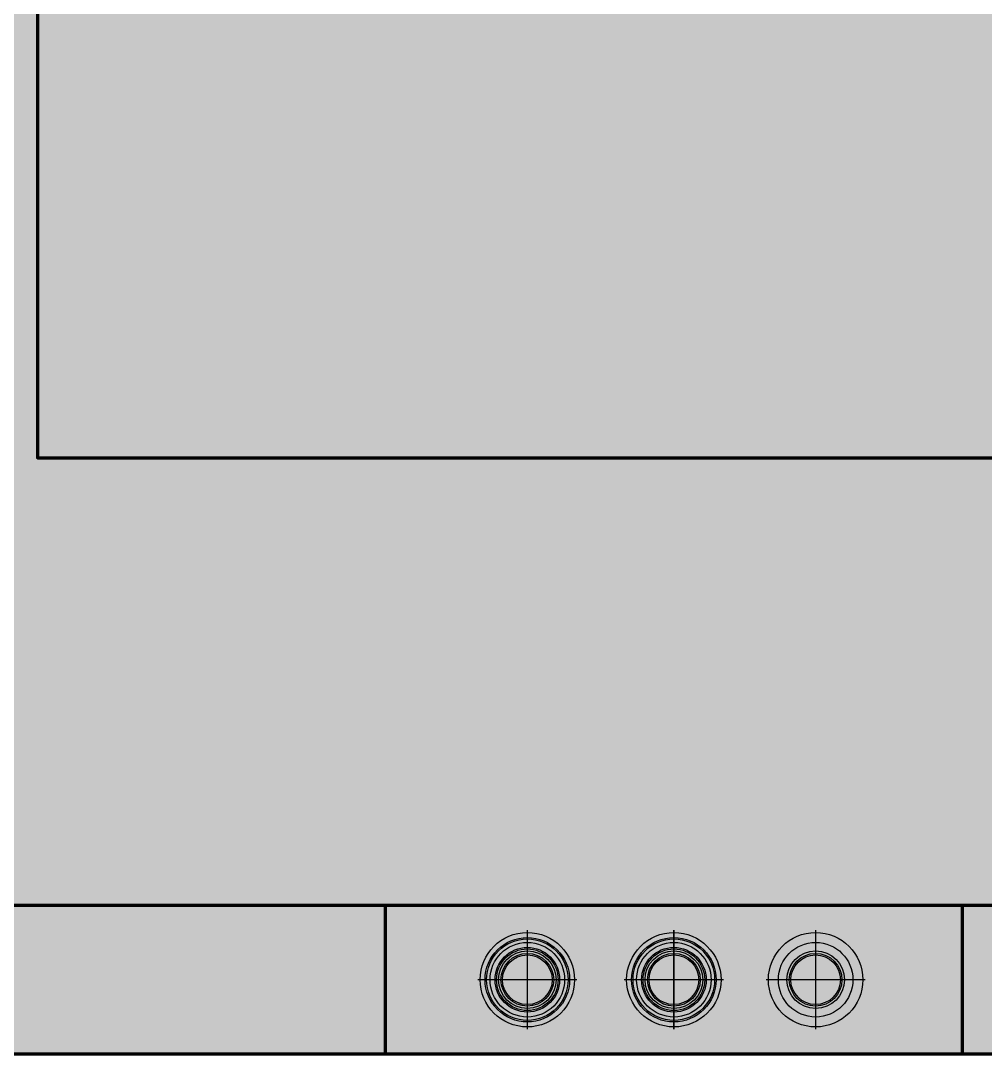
# Model space of a CAD drawing. Header units: millimetres. Extents: x 1408 to 8712, y 657 to 4836.
# Drawn here: x 6855 to 7825, y 2034 to 3074 of the extents above; entities that cross this region are included whole.
import ezdxf

# ---------------------------------------------------------------- set-up
doc = ezdxf.new("R2010")
doc.units = ezdxf.units.MM

msp = doc.modelspace()

# ---------------------------------------------------------------- hatches: boundary and pattern name
at = {"lineweight": 140, "true_color": 0x636466}
h = msp.add_hatch(color=251, dxfattribs=at)
h.dxf.hatch_style = 1
h.paths.add_polyline_path([(6421.8, 4143.8), (6421.8, 2183.8), (8711.8, 2183.8), (8711.8, 4133.8), (8411.8, 4133.8), (8411.8, 4143.8)])
h.paths.add_polyline_path([(6871.8, 3693.8), (8261.8, 3693.8), (8261.8, 2633.8), (6871.8, 2633.8)], flags=16)
at = {"lineweight": 140, "true_color": 0xf7f281}
h = msp.add_hatch(color=51, dxfattribs=at)
h.dxf.hatch_style = 1
h.paths.add_polyline_path([(6871.8, 3693.8), (6871.8, 2633.8), (8261.8, 2633.8), (8261.8, 3693.8)])
h = msp.add_hatch(color=51, dxfattribs=at)
h.dxf.hatch_style = 1
h.paths.add_polyline_path([(6421.8, 2913.8, -0.337188), (6311.8, 2769.2), (6311.8, 2033.8), (8711.8, 2033.8), (8711.8, 2183.8), (6421.8, 2183.8)])
at = {"lineweight": 140, "true_color": 0xffffff}
h = msp.add_hatch(color=7, dxfattribs=at)
h.dxf.hatch_style = 1
h.paths.add_polyline_path([(7221.8, 2183.8), (7221.8, 2033.8), (7801.8, 2033.8), (7801.8, 2183.8)])
h = msp.add_hatch(color=90)
h.dxf.hatch_style = 1
h.paths.add_polyline_path([(7411.9, 2108.8), (7410.4, 2108.8, -0.03929), (7409.9, 2101.6), (7411.3, 2101.3, 0.03929)])
h.paths.add_polyline_path([(7410.3, 2121), (7408.9, 2120.7, -0.03929), (7410.2, 2113.6), (7411.7, 2113.7, 0.03929)])
h.paths.add_polyline_path([(7405.6, 2132.5), (7404.3, 2131.8, -0.03929), (7407.4, 2125.2), (7408.8, 2125.8, 0.03929)])
h.paths.add_polyline_path([(7398, 2142.3), (7397, 2141.3, -0.03929), (7401.6, 2135.8), (7402.9, 2136.7, 0.03929)])
h.paths.add_polyline_path([(7388.2, 2149.9), (7387.4, 2148.6, -0.03929), (7393.4, 2144.5), (7394.3, 2145.7, 0.03929)])
h.paths.add_polyline_path([(7383.7, 2152.1, 0.03929), (7376.7, 2154.6), (7376.3, 2153.2, -0.03929), (7383.1, 2150.8)])
h.paths.add_polyline_path([(7371.9, 2155.7, 0.03929), (7364.4, 2156.3), (7364.4, 2154.8, -0.03929), (7371.6, 2154.2)])
h.paths.add_polyline_path([(7359.5, 2156, 0.03929), (7352.1, 2154.6), (7352.5, 2153.2, -0.03929), (7359.6, 2154.5)])
h.paths.add_polyline_path([(7347.9, 2151.7), (7347.4, 2153.1, 0.03929), (7340.7, 2149.9), (7341.4, 2148.6, -0.03929)])
h.paths.add_polyline_path([(7337.4, 2146), (7336.5, 2147.2, 0.03929), (7330.8, 2142.3), (7331.9, 2141.3, -0.03929)])
h.paths.add_polyline_path([(7328.7, 2137.7), (7327.5, 2138.6, 0.03929), (7323.3, 2132.5), (7324.6, 2131.8, -0.03929)])
h.paths.add_polyline_path([(7322.4, 2127.5), (7321, 2128.1, 0.03929), (7318.5, 2121), (7320, 2120.7, -0.03929)])
h.paths.add_polyline_path([(7319, 2115.9), (7317.5, 2116.2, 0.03929), (7316.9, 2108.8), (7318.4, 2108.8, -0.03929)])
h.paths.add_polyline_path([(7318.7, 2103.9), (7317.2, 2103.8, 0.03929), (7318.5, 2096.5), (7320, 2096.8, -0.03929)])
h.paths.add_polyline_path([(7321.5, 2092.3), (7320.1, 2091.7, 0.03929), (7323.3, 2085), (7324.6, 2085.8, -0.03929)])
h.paths.add_polyline_path([(7327.2, 2081.7), (7326, 2080.8, 0.03929), (7330.8, 2075.2), (7331.9, 2076.2, -0.03929)])
h.paths.add_polyline_path([(7335.5, 2073), (7334.5, 2071.8, 0.03929), (7340.7, 2067.6), (7341.4, 2068.9, -0.03929)])
h.paths.add_polyline_path([(7345.7, 2066.7), (7345.1, 2065.4, 0.03929), (7352.1, 2062.9), (7352.5, 2064.3, -0.03929)])
h.paths.add_polyline_path([(7364.4, 2062.8, -0.03929), (7357.2, 2063.3), (7357, 2061.8, 0.03929), (7364.4, 2061.3)])
h.paths.add_polyline_path([(7376.7, 2062.9), (7376.3, 2064.3, -0.03929), (7369.2, 2063), (7369.4, 2061.5, 0.03929)])
h.paths.add_polyline_path([(7388.2, 2067.6), (7387.4, 2068.9, -0.03929), (7380.9, 2065.8), (7381.4, 2064.4, 0.03929)])
h.paths.add_polyline_path([(7398, 2075.2), (7397, 2076.2, -0.03929), (7391.5, 2071.5), (7392.3, 2070.3, 0.03929)])
h.paths.add_polyline_path([(7405.6, 2085), (7404.3, 2085.8, -0.03929), (7400.2, 2079.8), (7401.3, 2078.9, 0.03929)])
h.paths.add_polyline_path([(7410.3, 2096.5), (7408.9, 2096.8, -0.03929), (7406.4, 2090), (7407.8, 2089.4, 0.03929)])
h.paths.add_polyline_path([(7400.6, 2099), (7399.2, 2099.4, -0.03929), (7397.3, 2094.1), (7398.7, 2093.5, 0.03929)])
h.paths.add_polyline_path([(7396.9, 2090), (7395.6, 2090.8, -0.03929), (7392.4, 2086.1), (7393.6, 2085.2, 0.03929)])
h.paths.add_polyline_path([(7390.9, 2082.2), (7389.9, 2083.3, -0.03929), (7385.6, 2079.6), (7386.5, 2078.4, 0.03929)])
h.paths.add_polyline_path([(7383.2, 2076.3), (7382.4, 2077.6, -0.03929), (7377.3, 2075.1), (7377.9, 2073.7, 0.03929)])
h.paths.add_polyline_path([(7374.1, 2072.5), (7373.7, 2074, -0.03929), (7368.2, 2072.9), (7368.3, 2071.5, 0.03929)])
h.paths.add_polyline_path([(7364.4, 2072.8, -0.03929), (7358.8, 2073.2), (7358.6, 2071.7, 0.03929), (7364.4, 2071.3)])
h.paths.add_polyline_path([(7355.1, 2074, -0.03929), (7349.8, 2075.9), (7349.2, 2074.5, 0.03929), (7354.7, 2072.5)])
h.paths.add_polyline_path([(7341.8, 2080.8), (7340.8, 2079.6, 0.03929), (7345.7, 2076.3), (7346.4, 2077.6, -0.03929)])
h.paths.add_polyline_path([(7335.3, 2087.6), (7334.1, 2086.7, 0.03929), (7337.9, 2082.2), (7339, 2083.3, -0.03929)])
h.paths.add_polyline_path([(7330.8, 2095.9), (7329.4, 2095.3, 0.03929), (7331.9, 2090), (7333.2, 2090.8, -0.03929)])
h.paths.add_polyline_path([(7328.6, 2105), (7327.1, 2104.8, 0.03929), (7328.2, 2099), (7329.7, 2099.4, -0.03929)])
h.paths.add_polyline_path([(7328.9, 2114.4), (7327.4, 2114.6, 0.03929), (7326.9, 2108.8), (7328.4, 2108.8, -0.03929)])
h.paths.add_polyline_path([(7331.5, 2123.4), (7330.2, 2124, 0.03929), (7328.2, 2118.5), (7329.7, 2118.1, -0.03929)])
h.paths.add_polyline_path([(7336.4, 2131.4), (7335.3, 2132.4, 0.03929), (7331.9, 2127.5), (7333.2, 2126.8, -0.03929)])
h.paths.add_polyline_path([(7343.3, 2137.9), (7342.4, 2139.1, 0.03929), (7337.9, 2135.3), (7339, 2134.2, -0.03929)])
h.paths.add_polyline_path([(7351.5, 2142.4), (7351, 2143.8, 0.03929), (7345.7, 2141.2), (7346.4, 2139.9, -0.03929)])
h.paths.add_polyline_path([(7360.5, 2146, 0.03929), (7354.7, 2145), (7355.1, 2143.5, -0.03929), (7360.7, 2144.6)])
h.paths.add_polyline_path([(7370.3, 2145.8, 0.03929), (7364.4, 2146.3), (7364.4, 2144.8, -0.03929), (7370.1, 2144.3)])
h.paths.add_polyline_path([(7374.1, 2145), (7373.7, 2143.5, -0.03929), (7379.1, 2141.6), (7379.7, 2143, 0.03929)])
h.paths.add_polyline_path([(7383.2, 2141.2), (7382.4, 2139.9, -0.03929), (7387.1, 2136.7), (7388, 2137.9, 0.03929)])
h.paths.add_polyline_path([(7390.9, 2135.3), (7389.9, 2134.2, -0.03929), (7393.5, 2129.9), (7394.8, 2130.8, 0.03929)])
h.paths.add_polyline_path([(7396.9, 2127.5), (7395.6, 2126.8, -0.03929), (7398, 2121.7), (7399.4, 2122.2, 0.03929)])
h.paths.add_polyline_path([(7400.6, 2118.5), (7399.2, 2118.1, -0.03929), (7400.2, 2112.5), (7401.7, 2112.7, 0.03929)])
h.paths.add_polyline_path([(7401.9, 2108.8), (7400.4, 2108.8, -0.03929), (7400, 2103.1), (7401.5, 2102.9, 0.03929)])
h.paths.add_polyline_path([(7393.4, 2108.8), (7391.9, 2108.8, -0.03929), (7391.6, 2104.5), (7393.1, 2104.2, 0.03929)])
h.paths.add_polyline_path([(7392.4, 2116.3), (7391, 2115.9, -0.03929), (7391.8, 2111.6), (7393.3, 2111.8, 0.03929)])
h.paths.add_polyline_path([(7389.5, 2123.3), (7388.2, 2122.5, -0.03929), (7390.1, 2118.6), (7391.5, 2119.1, 0.03929)])
h.paths.add_polyline_path([(7384.9, 2129.3), (7383.9, 2128.2, -0.03929), (7386.7, 2124.9), (7387.9, 2125.8, 0.03929)])
h.paths.add_polyline_path([(7382.7, 2131.3, 0.03929), (7378.9, 2133.9), (7378.2, 2132.6, -0.03929), (7381.7, 2130.1)])
h.paths.add_polyline_path([(7376.2, 2135.2, 0.03929), (7371.9, 2136.8), (7371.5, 2135.3, -0.03929), (7375.6, 2133.9)])
h.paths.add_polyline_path([(7369, 2137.4, 0.03929), (7364.4, 2137.8), (7364.4, 2136.3, -0.03929), (7368.7, 2135.9)])
h.paths.add_polyline_path([(7361.4, 2137.6, 0.03929), (7356.9, 2136.8), (7357.3, 2135.3, -0.03929), (7361.6, 2136.1)])
h.paths.add_polyline_path([(7354.6, 2134.4), (7354, 2135.8, 0.03929), (7349.9, 2133.9), (7350.7, 2132.6, -0.03929)])
h.paths.add_polyline_path([(7348.3, 2131), (7347.4, 2132.2, 0.03929), (7343.9, 2129.3), (7345, 2128.2, -0.03929)])
h.paths.add_polyline_path([(7343.1, 2126.1), (7341.9, 2127, 0.03929), (7339.3, 2123.3), (7340.6, 2122.5, -0.03929)])
h.paths.add_polyline_path([(7339.3, 2119.9), (7337.9, 2120.5, 0.03929), (7336.4, 2116.3), (7337.9, 2115.9, -0.03929)])
h.paths.add_polyline_path([(7337.3, 2113.1), (7335.8, 2113.3, 0.03929), (7335.4, 2108.8), (7336.9, 2108.8, -0.03929)])
h.paths.add_polyline_path([(7337.1, 2105.9), (7335.6, 2105.7, 0.03929), (7336.4, 2101.2), (7337.9, 2101.6, -0.03929)])
h.paths.add_polyline_path([(7338.8, 2098.9), (7337.4, 2098.4, 0.03929), (7339.3, 2094.3), (7340.6, 2095, -0.03929)])
h.paths.add_polyline_path([(7342.2, 2092.6), (7341, 2091.7, 0.03929), (7343.9, 2088.2), (7345, 2089.3, -0.03929)])
h.paths.add_polyline_path([(7347.1, 2087.4), (7346.2, 2086.2, 0.03929), (7349.9, 2083.6), (7350.7, 2084.9, -0.03929)])
h.paths.add_polyline_path([(7353.2, 2083.6), (7352.6, 2082.3, 0.03929), (7356.9, 2080.7), (7357.3, 2082.2, -0.03929)])
h.paths.add_polyline_path([(7364.4, 2081.3, -0.03929), (7360.1, 2081.6), (7359.9, 2080.1, 0.03929), (7364.4, 2079.8)])
h.paths.add_polyline_path([(7371.5, 2082.2, -0.03929), (7367.3, 2081.4), (7367.5, 2079.9, 0.03929), (7371.9, 2080.7)])
h.paths.add_polyline_path([(7378.9, 2083.6), (7378.2, 2084.9, -0.03929), (7374.3, 2083.1), (7374.8, 2081.7, 0.03929)])
h.paths.add_polyline_path([(7384.9, 2088.2), (7383.9, 2089.3, -0.03929), (7380.6, 2086.5), (7381.5, 2085.3, 0.03929)])
h.paths.add_polyline_path([(7389.5, 2094.3), (7388.2, 2095, -0.03929), (7385.8, 2091.4), (7387, 2090.5, 0.03929)])
h.paths.add_polyline_path([(7392.4, 2101.2), (7391, 2101.6, -0.03929), (7389.5, 2097.6), (7390.9, 2097, 0.03929)])
h = msp.add_hatch(color=1)
h.dxf.hatch_style = 1
h.paths.add_polyline_path([(7559.3, 2108.8), (7557.8, 2108.8, -0.03929), (7557.2, 2101.6), (7558.7, 2101.3, 0.03929)])
h.paths.add_polyline_path([(7557.7, 2121), (7556.2, 2120.7, -0.03929), (7557.5, 2113.6), (7559, 2113.7, 0.03929)])
h.paths.add_polyline_path([(7552.9, 2132.5), (7551.6, 2131.8, -0.03929), (7554.7, 2125.2), (7556.1, 2125.8, 0.03929)])
h.paths.add_polyline_path([(7545.4, 2142.3), (7544.3, 2141.3, -0.03929), (7549, 2135.8), (7550.2, 2136.7, 0.03929)])
h.paths.add_polyline_path([(7535.5, 2149.9), (7534.8, 2148.6, -0.03929), (7540.7, 2144.5), (7541.7, 2145.7, 0.03929)])
h.paths.add_polyline_path([(7524.1, 2154.6), (7523.7, 2153.2, -0.03929), (7530.5, 2150.8), (7531.1, 2152.1, 0.03929)])
h.paths.add_polyline_path([(7519.2, 2155.7, 0.03929), (7511.8, 2156.3), (7511.8, 2154.8, -0.03929), (7519, 2154.2)])
h.paths.add_polyline_path([(7506.8, 2156, 0.03929), (7499.5, 2154.6), (7499.9, 2153.2, -0.03929), (7507, 2154.5)])
h.paths.add_polyline_path([(7495.3, 2151.7), (7494.7, 2153.1, 0.03929), (7488, 2149.9), (7488.8, 2148.6, -0.03929)])
h.paths.add_polyline_path([(7484.7, 2146), (7483.9, 2147.2, 0.03929), (7478.2, 2142.3), (7479.2, 2141.3, -0.03929)])
h.paths.add_polyline_path([(7476, 2137.7), (7474.9, 2138.6, 0.03929), (7470.6, 2132.5), (7471.9, 2131.8, -0.03929)])
h.paths.add_polyline_path([(7469.7, 2127.5), (7468.4, 2128.1, 0.03929), (7465.9, 2121), (7467.3, 2120.7, -0.03929)])
h.paths.add_polyline_path([(7466.3, 2115.9), (7464.9, 2116.2, 0.03929), (7464.3, 2108.8), (7465.8, 2108.8, -0.03929)])
h.paths.add_polyline_path([(7466, 2103.9), (7464.5, 2103.8, 0.03929), (7465.9, 2096.5), (7467.3, 2096.8, -0.03929)])
h.paths.add_polyline_path([(7468.8, 2092.3), (7467.4, 2091.7, 0.03929), (7470.6, 2085), (7471.9, 2085.8, -0.03929)])
h.paths.add_polyline_path([(7474.6, 2081.7), (7473.3, 2080.8, 0.03929), (7478.2, 2075.2), (7479.2, 2076.2, -0.03929)])
h.paths.add_polyline_path([(7482.8, 2073), (7481.9, 2071.8, 0.03929), (7488, 2067.6), (7488.8, 2068.9, -0.03929)])
h.paths.add_polyline_path([(7499.9, 2064.3, -0.03929), (7493.1, 2066.7), (7492.5, 2065.4, 0.03929), (7499.5, 2062.9)])
h.paths.add_polyline_path([(7511.8, 2062.8, -0.03929), (7504.6, 2063.3), (7504.3, 2061.8, 0.03929), (7511.8, 2061.3)])
h.paths.add_polyline_path([(7524.1, 2062.9), (7523.7, 2064.3, -0.03929), (7516.6, 2063), (7516.7, 2061.5, 0.03929)])
h.paths.add_polyline_path([(7535.5, 2067.6), (7534.8, 2068.9, -0.03929), (7528.3, 2065.8), (7528.8, 2064.4, 0.03929)])
h.paths.add_polyline_path([(7545.4, 2075.2), (7544.3, 2076.2, -0.03929), (7538.8, 2071.5), (7539.7, 2070.3, 0.03929)])
h.paths.add_polyline_path([(7552.9, 2085), (7551.6, 2085.8, -0.03929), (7547.5, 2079.8), (7548.7, 2078.9, 0.03929)])
h.paths.add_polyline_path([(7557.7, 2096.5), (7556.2, 2096.8, -0.03929), (7553.8, 2090), (7555.2, 2089.4, 0.03929)])
h.paths.add_polyline_path([(7548, 2099), (7546.5, 2099.4, -0.03929), (7544.7, 2094.1), (7546, 2093.5, 0.03929)])
h.paths.add_polyline_path([(7544.2, 2090), (7542.9, 2090.8, -0.03929), (7539.7, 2086.1), (7540.9, 2085.2, 0.03929)])
h.paths.add_polyline_path([(7538.3, 2082.2), (7537.2, 2083.3, -0.03929), (7532.9, 2079.6), (7533.8, 2078.4, 0.03929)])
h.paths.add_polyline_path([(7529.8, 2077.6, -0.03929), (7524.7, 2075.1), (7525.2, 2073.7, 0.03929), (7530.5, 2076.3)])
h.paths.add_polyline_path([(7521.1, 2074, -0.03929), (7515.5, 2072.9), (7515.7, 2071.5, 0.03929), (7521.5, 2072.5)])
h.paths.add_polyline_path([(7511.8, 2072.8, -0.03929), (7506.1, 2073.2), (7505.9, 2071.7, 0.03929), (7511.8, 2071.3)])
h.paths.add_polyline_path([(7502.5, 2074, -0.03929), (7497.1, 2075.9), (7496.5, 2074.5, 0.03929), (7502.1, 2072.5)])
h.paths.add_polyline_path([(7489.1, 2080.8), (7488.2, 2079.6, 0.03929), (7493, 2076.3), (7493.8, 2077.6, -0.03929)])
h.paths.add_polyline_path([(7482.6, 2087.6), (7481.4, 2086.7, 0.03929), (7485.3, 2082.2), (7486.3, 2083.3, -0.03929)])
h.paths.add_polyline_path([(7478.2, 2095.9), (7476.8, 2095.3, 0.03929), (7479.3, 2090), (7480.6, 2090.8, -0.03929)])
h.paths.add_polyline_path([(7476, 2105), (7474.5, 2104.8, 0.03929), (7475.5, 2099), (7477, 2099.4, -0.03929)])
h.paths.add_polyline_path([(7476.2, 2114.4), (7474.7, 2114.6, 0.03929), (7474.3, 2108.8), (7475.8, 2108.8, -0.03929)])
h.paths.add_polyline_path([(7478.9, 2123.4), (7477.5, 2124, 0.03929), (7475.5, 2118.5), (7477, 2118.1, -0.03929)])
h.paths.add_polyline_path([(7483.8, 2131.4), (7482.6, 2132.4, 0.03929), (7479.3, 2127.5), (7480.6, 2126.8, -0.03929)])
h.paths.add_polyline_path([(7490.6, 2137.9), (7489.7, 2139.1, 0.03929), (7485.3, 2135.3), (7486.3, 2134.2, -0.03929)])
h.paths.add_polyline_path([(7498.9, 2142.4), (7498.3, 2143.8, 0.03929), (7493, 2141.2), (7493.8, 2139.9, -0.03929)])
h.paths.add_polyline_path([(7507.9, 2146, 0.03929), (7502.1, 2145), (7502.5, 2143.5, -0.03929), (7508, 2144.6)])
h.paths.add_polyline_path([(7517.6, 2145.8, 0.03929), (7511.8, 2146.3), (7511.8, 2144.8, -0.03929), (7517.4, 2144.3)])
h.paths.add_polyline_path([(7521.5, 2145), (7521.1, 2143.5, -0.03929), (7526.4, 2141.6), (7527, 2143, 0.03929)])
h.paths.add_polyline_path([(7530.5, 2141.2), (7529.8, 2139.9, -0.03929), (7534.4, 2136.7), (7535.4, 2137.9, 0.03929)])
h.paths.add_polyline_path([(7538.3, 2135.3), (7537.2, 2134.2, -0.03929), (7540.9, 2129.9), (7542.1, 2130.8, 0.03929)])
h.paths.add_polyline_path([(7544.2, 2127.5), (7542.9, 2126.8, -0.03929), (7545.4, 2121.7), (7546.8, 2122.2, 0.03929)])
h.paths.add_polyline_path([(7548, 2118.5), (7546.5, 2118.1, -0.03929), (7547.6, 2112.5), (7549.1, 2112.7, 0.03929)])
h.paths.add_polyline_path([(7549.3, 2108.8), (7547.8, 2108.8, -0.03929), (7547.3, 2103.1), (7548.8, 2102.9, 0.03929)])
h.paths.add_polyline_path([(7540.8, 2108.8), (7539.3, 2108.8, -0.03929), (7538.9, 2104.5), (7540.4, 2104.2, 0.03929)])
h.paths.add_polyline_path([(7539.8, 2116.3), (7538.3, 2115.9, -0.03929), (7539.1, 2111.6), (7540.6, 2111.8, 0.03929)])
h.paths.add_polyline_path([(7536.9, 2123.3), (7535.6, 2122.5, -0.03929), (7537.4, 2118.6), (7538.8, 2119.1, 0.03929)])
h.paths.add_polyline_path([(7532.3, 2129.3), (7531.2, 2128.2, -0.03929), (7534, 2124.9), (7535.2, 2125.8, 0.03929)])
h.paths.add_polyline_path([(7526.3, 2133.9), (7525.5, 2132.6, -0.03929), (7529.1, 2130.1), (7530, 2131.3, 0.03929)])
h.paths.add_polyline_path([(7523.6, 2135.2, 0.03929), (7519.3, 2136.8), (7518.9, 2135.3, -0.03929), (7523, 2133.9)])
h.paths.add_polyline_path([(7516.3, 2137.4, 0.03929), (7511.8, 2137.8), (7511.8, 2136.3, -0.03929), (7516.1, 2135.9)])
h.paths.add_polyline_path([(7508.7, 2137.6, 0.03929), (7504.3, 2136.8), (7504.7, 2135.3, -0.03929), (7508.9, 2136.1)])
h.paths.add_polyline_path([(7501.9, 2134.4), (7501.4, 2135.8, 0.03929), (7497.3, 2133.9), (7498, 2132.6, -0.03929)])
h.paths.add_polyline_path([(7495.6, 2131), (7494.7, 2132.2, 0.03929), (7491.3, 2129.3), (7492.3, 2128.2, -0.03929)])
h.paths.add_polyline_path([(7490.4, 2126.1), (7489.2, 2127, 0.03929), (7486.7, 2123.3), (7488, 2122.5, -0.03929)])
h.paths.add_polyline_path([(7486.6, 2119.9), (7485.3, 2120.5, 0.03929), (7483.8, 2116.3), (7485.2, 2115.9, -0.03929)])
h.paths.add_polyline_path([(7484.6, 2113.1), (7483.1, 2113.3, 0.03929), (7482.8, 2108.8), (7484.3, 2108.8, -0.03929)])
h.paths.add_polyline_path([(7484.4, 2105.9), (7482.9, 2105.7, 0.03929), (7483.8, 2101.2), (7485.2, 2101.6, -0.03929)])
h.paths.add_polyline_path([(7486.1, 2098.9), (7484.7, 2098.4, 0.03929), (7486.7, 2094.3), (7488, 2095, -0.03929)])
h.paths.add_polyline_path([(7489.5, 2092.6), (7488.3, 2091.7, 0.03929), (7491.3, 2088.2), (7492.3, 2089.3, -0.03929)])
h.paths.add_polyline_path([(7498, 2084.9, -0.03929), (7494.5, 2087.4), (7493.5, 2086.2, 0.03929), (7497.3, 2083.6)])
h.paths.add_polyline_path([(7500.6, 2083.6), (7500, 2082.3, 0.03929), (7504.3, 2080.7), (7504.7, 2082.2, -0.03929)])
h.paths.add_polyline_path([(7511.8, 2081.3, -0.03929), (7507.5, 2081.6), (7507.2, 2080.1, 0.03929), (7511.8, 2079.8)])
h.paths.add_polyline_path([(7518.9, 2082.2, -0.03929), (7514.6, 2081.4), (7514.8, 2079.9, 0.03929), (7519.3, 2080.7)])
h.paths.add_polyline_path([(7526.3, 2083.6), (7525.5, 2084.9, -0.03929), (7521.6, 2083.1), (7522.2, 2081.7, 0.03929)])
h.paths.add_polyline_path([(7532.3, 2088.2), (7531.2, 2089.3, -0.03929), (7527.9, 2086.5), (7528.8, 2085.3, 0.03929)])
h.paths.add_polyline_path([(7536.9, 2094.3), (7535.6, 2095, -0.03929), (7533.1, 2091.4), (7534.3, 2090.5, 0.03929)])
h.paths.add_polyline_path([(7539.8, 2101.2), (7538.3, 2101.6, -0.03929), (7536.9, 2097.6), (7538.3, 2097, 0.03929)])
h = msp.add_hatch(color=5)
h.dxf.hatch_style = 1
h.paths.add_polyline_path([(7700.3, 2096.5), (7698.9, 2096.8, -0.03929), (7696.4, 2090), (7697.8, 2089.4, 0.03929)])
h.paths.add_polyline_path([(7695.6, 2085), (7694.3, 2085.8, -0.03929), (7690.2, 2079.8), (7691.3, 2078.9, 0.03929)])
h.paths.add_polyline_path([(7701.9, 2108.8), (7700.4, 2108.8, -0.03929), (7699.9, 2101.6), (7701.3, 2101.3, 0.03929)])
h.paths.add_polyline_path([(7700.3, 2121), (7698.9, 2120.7, -0.03929), (7700.2, 2113.6), (7701.7, 2113.7, 0.03929)])
h.paths.add_polyline_path([(7695.6, 2132.5), (7694.3, 2131.8, -0.03929), (7697.4, 2125.2), (7698.8, 2125.8, 0.03929)])
h.paths.add_polyline_path([(7688, 2142.3), (7687, 2141.3, -0.03929), (7691.6, 2135.8), (7692.9, 2136.7, 0.03929)])
h.paths.add_polyline_path([(7678.2, 2149.9), (7677.4, 2148.6, -0.03929), (7683.4, 2144.5), (7684.3, 2145.7, 0.03929)])
h.paths.add_polyline_path([(7666.7, 2154.6), (7666.3, 2153.2, -0.03929), (7673.1, 2150.8), (7673.7, 2152.1, 0.03929)])
h.paths.add_polyline_path([(7661.9, 2155.7, 0.03929), (7654.4, 2156.3), (7654.4, 2154.8, -0.03929), (7661.6, 2154.2)])
h.paths.add_polyline_path([(7649.6, 2154.5), (7649.5, 2156, 0.03929), (7642.1, 2154.6), (7642.5, 2153.2, -0.03929)])
h.paths.add_polyline_path([(7637.9, 2151.7), (7637.4, 2153.1, 0.03929), (7630.7, 2149.9), (7631.4, 2148.6, -0.03929)])
h.paths.add_polyline_path([(7627.4, 2146), (7626.5, 2147.2, 0.03929), (7620.8, 2142.3), (7621.9, 2141.3, -0.03929)])
h.paths.add_polyline_path([(7618.7, 2137.7), (7617.5, 2138.6, 0.03929), (7613.3, 2132.5), (7614.6, 2131.8, -0.03929)])
h.paths.add_polyline_path([(7609, 2115.9), (7607.5, 2116.2, 0.03929), (7606.9, 2108.8), (7608.4, 2108.8, -0.03929)])
h.paths.add_polyline_path([(7612.4, 2127.5), (7611, 2128.1, 0.03929), (7608.5, 2121), (7610, 2120.7, -0.03929)])
h.paths.add_polyline_path([(7608.7, 2103.9), (7607.2, 2103.8, 0.03929), (7608.5, 2096.5), (7610, 2096.8, -0.03929)])
h.paths.add_polyline_path([(7611.5, 2092.3), (7610.1, 2091.7, 0.03929), (7613.3, 2085), (7614.6, 2085.8, -0.03929)])
h.paths.add_polyline_path([(7617.2, 2081.7), (7616, 2080.8, 0.03929), (7620.8, 2075.2), (7621.9, 2076.2, -0.03929)])
h.paths.add_polyline_path([(7625.5, 2073), (7624.5, 2071.8, 0.03929), (7630.7, 2067.6), (7631.4, 2068.9, -0.03929)])
h.paths.add_polyline_path([(7635.7, 2066.7), (7635.1, 2065.4, 0.03929), (7642.1, 2062.9), (7642.5, 2064.3, -0.03929)])
h.paths.add_polyline_path([(7654.4, 2062.8, -0.03929), (7647.2, 2063.3), (7647, 2061.8, 0.03929), (7654.4, 2061.3)])
h.paths.add_polyline_path([(7666.7, 2062.9), (7666.3, 2064.3, -0.03929), (7659.2, 2063), (7659.4, 2061.5, 0.03929)])
h.paths.add_polyline_path([(7678.2, 2067.6), (7677.4, 2068.9, -0.03929), (7670.9, 2065.8), (7671.4, 2064.4, 0.03929)])
h.paths.add_polyline_path([(7688, 2075.2), (7687, 2076.2, -0.03929), (7681.5, 2071.5), (7682.3, 2070.3, 0.03929)])
h.paths.add_polyline_path([(7690.6, 2099), (7689.2, 2099.4, -0.03929), (7687.3, 2094.1), (7688.7, 2093.5, 0.03929)])
h.paths.add_polyline_path([(7691.9, 2108.8), (7690.4, 2108.8, -0.03929), (7690, 2103.1), (7691.5, 2102.9, 0.03929)])
at = {"lineweight": 140}
h = msp.add_hatch(color=3, dxfattribs=at)
h.dxf.hatch_style = 1
h.paths.add_polyline_path([(7406.9, 2108.8, 1), (7321.9, 2108.8, 1)])
h.paths.add_polyline_path([(7405.4, 2108.8, 1), (7323.4, 2108.8, 1)], flags=16)
h.paths.add_polyline_path([(7401.9, 2108.8, -1), (7326.9, 2108.8, -1)], flags=0)
h.paths.add_polyline_path([(7396.9, 2108.8, -1), (7331.9, 2108.8, -1)], flags=0)
h.paths.add_polyline_path([(7395.4, 2108.8, -1), (7333.4, 2108.8, -1)], flags=0)
h.paths.add_polyline_path([(7393.4, 2108.8, -1), (7335.4, 2108.8, -1)], flags=0)
h.paths.add_polyline_path([(7390.9, 2108.8, -1), (7337.9, 2108.8, -1)], flags=0)
h.paths.add_polyline_path([(7389.4, 2108.8, -1), (7339.4, 2108.8, -1)], flags=0)
h = msp.add_hatch(color=1, dxfattribs=at)
h.dxf.hatch_style = 1
h.paths.add_polyline_path([(7554.3, 2108.8, 1), (7469.3, 2108.8, 1)])
h.paths.add_polyline_path([(7552.8, 2108.8, 1), (7470.8, 2108.8, 1)], flags=16)
h.paths.add_polyline_path([(7549.3, 2108.8, -1), (7474.3, 2108.8, -1)], flags=0)
h.paths.add_polyline_path([(7544.3, 2108.8, -1), (7479.3, 2108.8, -1)], flags=0)
h.paths.add_polyline_path([(7542.8, 2108.8, -1), (7480.8, 2108.8, -1)], flags=0)
h.paths.add_polyline_path([(7540.8, 2108.8, -1), (7482.8, 2108.8, -1)], flags=0)
h.paths.add_polyline_path([(7538.3, 2108.8, -1), (7485.3, 2108.8, -1)], flags=0)
h.paths.add_polyline_path([(7536.8, 2108.8, -1), (7486.8, 2108.8, -1)], flags=0)
h = msp.add_hatch(color=5)
h.dxf.hatch_style = 1
h.paths.add_polyline_path([(7627.9, 2108.8, 1), (7680.9, 2108.8, 1)], flags=0)
h.paths.add_polyline_path([(7679.4, 2108.8, -1), (7629.4, 2108.8, -1)], flags=0)
h.paths.add_polyline_path([(7621.9, 2108.8, 1), (7686.9, 2108.8, 1)], flags=0)
h.paths.add_polyline_path([(7685.4, 2108.8, -1), (7623.4, 2108.8, -1)], flags=0)
h.paths.add_polyline_path([(7683.4, 2108.8, -1), (7625.4, 2108.8, -1)], flags=0)
h.paths.add_polyline_path([(7681.9, 2108.8, -1), (7626.9, 2108.8, -1)], flags=0)
h.paths.add_polyline_path([(7680.9, 2108.8, -1), (7627.9, 2108.8, -1)], flags=0)
h.paths.add_polyline_path([(7611.9, 2108.8, 1), (7696.9, 2108.8, 1)])
h.paths.add_polyline_path([(7695.4, 2108.8, -1), (7613.4, 2108.8, -1)], flags=16)
h.paths.add_polyline_path([(7691.9, 2108.8, -1), (7616.9, 2108.8, -1)], flags=0)
h.paths.add_polyline_path([(7690.4, 2108.8, -1), (7618.4, 2108.8, -1)], flags=0)
h.paths.add_polyline_path([(7686.9, 2108.8, -1), (7621.9, 2108.8, -1)], flags=0)
h = msp.add_hatch(color=5)
h.dxf.hatch_style = 1
h.paths.add_polyline_path([(7690.6, 2118.5), (7689.2, 2118.1, -0.03929), (7690.2, 2112.5), (7691.7, 2112.7, 0.03929)])
h.paths.add_polyline_path([(7686.9, 2127.5), (7685.6, 2126.8, -0.03929), (7688, 2121.7), (7689.4, 2122.2, 0.03929)])
h.paths.add_polyline_path([(7680.9, 2135.3), (7679.9, 2134.2, -0.03929), (7683.5, 2129.9), (7684.8, 2130.8, 0.03929)])
h.paths.add_polyline_path([(7673.2, 2141.2), (7672.4, 2139.9, -0.03929), (7677.1, 2136.7), (7678, 2137.9, 0.03929)])
h.paths.add_polyline_path([(7669.7, 2143, 0.03929), (7664.1, 2145), (7663.7, 2143.5, -0.03929), (7669.1, 2141.6)])
h.paths.add_polyline_path([(7660.3, 2145.8, 0.03929), (7654.4, 2146.3), (7654.4, 2144.8, -0.03929), (7660.1, 2144.3)])
h.paths.add_polyline_path([(7650.7, 2144.6), (7650.5, 2146, 0.03929), (7644.7, 2145), (7645.1, 2143.5, -0.03929)])
h.paths.add_polyline_path([(7641.5, 2142.4), (7641, 2143.8, 0.03929), (7635.7, 2141.2), (7636.4, 2139.9, -0.03929)])
h.paths.add_polyline_path([(7633.3, 2137.9), (7632.4, 2139.1, 0.03929), (7627.9, 2135.3), (7629, 2134.2, -0.03929)])
h.paths.add_polyline_path([(7626.4, 2131.4), (7625.3, 2132.4, 0.03929), (7621.9, 2127.5), (7623.2, 2126.8, -0.03929)])
h.paths.add_polyline_path([(7621.5, 2123.4), (7620.2, 2124, 0.03929), (7618.2, 2118.5), (7619.7, 2118.1, -0.03929)])
h.paths.add_polyline_path([(7618.9, 2114.4), (7617.4, 2114.6, 0.03929), (7616.9, 2108.8), (7618.4, 2108.8, -0.03929)])
h.paths.add_polyline_path([(7618.6, 2105), (7617.1, 2104.8, 0.03929), (7618.2, 2099), (7619.7, 2099.4, -0.03929)])
h.paths.add_polyline_path([(7620.8, 2095.9), (7619.4, 2095.3, 0.03929), (7621.9, 2090), (7623.2, 2090.8, -0.03929)])
h.paths.add_polyline_path([(7625.3, 2087.6), (7624.1, 2086.7, 0.03929), (7627.9, 2082.2), (7629, 2083.3, -0.03929)])
h.paths.add_polyline_path([(7631.8, 2080.8), (7630.8, 2079.6, 0.03929), (7635.7, 2076.3), (7636.4, 2077.6, -0.03929)])
h.paths.add_polyline_path([(7639.8, 2075.9), (7639.2, 2074.5, 0.03929), (7644.7, 2072.5), (7645.1, 2074, -0.03929)])
h.paths.add_polyline_path([(7654.4, 2072.8, -0.03929), (7648.8, 2073.2), (7648.6, 2071.7, 0.03929), (7654.4, 2071.3)])
h.paths.add_polyline_path([(7663.7, 2074, -0.03929), (7658.2, 2072.9), (7658.3, 2071.5, 0.03929), (7664.1, 2072.5)])
h.paths.add_polyline_path([(7673.2, 2076.3), (7672.4, 2077.6, -0.03929), (7667.3, 2075.1), (7667.9, 2073.7, 0.03929)])
h.paths.add_polyline_path([(7680.9, 2082.2), (7679.9, 2083.3, -0.03929), (7675.6, 2079.6), (7676.5, 2078.4, 0.03929)])
h.paths.add_polyline_path([(7686.9, 2090), (7685.6, 2090.8, -0.03929), (7682.4, 2086.1), (7683.6, 2085.2, 0.03929)])
h.paths.add_polyline_path([(7679.5, 2094.3), (7678.2, 2095, -0.03929), (7675.8, 2091.4), (7677, 2090.5, 0.03929)])
h.paths.add_polyline_path([(7674.9, 2088.2), (7673.9, 2089.3, -0.03929), (7670.6, 2086.5), (7671.5, 2085.3, 0.03929)])
h.paths.add_polyline_path([(7668.2, 2084.9, -0.03929), (7664.3, 2083.1), (7664.8, 2081.7, 0.03929), (7668.9, 2083.6)])
h.paths.add_polyline_path([(7661.5, 2082.2, -0.03929), (7657.3, 2081.4), (7657.5, 2079.9, 0.03929), (7661.9, 2080.7)])
h.paths.add_polyline_path([(7654.4, 2081.3, -0.03929), (7650.1, 2081.6), (7649.9, 2080.1, 0.03929), (7654.4, 2079.8)])
h.paths.add_polyline_path([(7647.3, 2082.2, -0.03929), (7643.2, 2083.6), (7642.6, 2082.3, 0.03929), (7646.9, 2080.7)])
h.paths.add_polyline_path([(7637.1, 2087.4), (7636.2, 2086.2, 0.03929), (7639.9, 2083.6), (7640.7, 2084.9, -0.03929)])
h.paths.add_polyline_path([(7632.2, 2092.6), (7631, 2091.7, 0.03929), (7633.9, 2088.2), (7635, 2089.3, -0.03929)])
h.paths.add_polyline_path([(7628.8, 2098.9), (7627.4, 2098.4, 0.03929), (7629.3, 2094.3), (7630.6, 2095, -0.03929)])
h.paths.add_polyline_path([(7627.1, 2105.9), (7625.6, 2105.7, 0.03929), (7626.4, 2101.2), (7627.9, 2101.6, -0.03929)])
h.paths.add_polyline_path([(7627.3, 2113.1), (7625.8, 2113.3, 0.03929), (7625.4, 2108.8), (7626.9, 2108.8, -0.03929)])
h.paths.add_polyline_path([(7629.3, 2119.9), (7627.9, 2120.5, 0.03929), (7626.4, 2116.3), (7627.9, 2115.9, -0.03929)])
h.paths.add_polyline_path([(7633.1, 2126.1), (7631.9, 2127, 0.03929), (7629.3, 2123.3), (7630.6, 2122.5, -0.03929)])
h.paths.add_polyline_path([(7638.3, 2131), (7637.4, 2132.2, 0.03929), (7633.9, 2129.3), (7635, 2128.2, -0.03929)])
h.paths.add_polyline_path([(7644, 2135.8, 0.03929), (7639.9, 2133.9), (7640.7, 2132.6, -0.03929), (7644.6, 2134.4)])
h.paths.add_polyline_path([(7651.4, 2137.6, 0.03929), (7646.9, 2136.8), (7647.3, 2135.3, -0.03929), (7651.6, 2136.1)])
h.paths.add_polyline_path([(7659, 2137.4, 0.03929), (7654.4, 2137.8), (7654.4, 2136.3, -0.03929), (7658.7, 2135.9)])
h.paths.add_polyline_path([(7661.9, 2136.8), (7661.5, 2135.3, -0.03929), (7665.6, 2133.9), (7666.2, 2135.2, 0.03929)])
h.paths.add_polyline_path([(7668.9, 2133.9), (7668.2, 2132.6, -0.03929), (7671.7, 2130.1), (7672.7, 2131.3, 0.03929)])
h.paths.add_polyline_path([(7674.9, 2129.3), (7673.9, 2128.2, -0.03929), (7676.7, 2124.9), (7677.9, 2125.8, 0.03929)])
h.paths.add_polyline_path([(7679.5, 2123.3), (7678.2, 2122.5, -0.03929), (7680.1, 2118.6), (7681.5, 2119.1, 0.03929)])
h.paths.add_polyline_path([(7682.4, 2116.3), (7681, 2115.9, -0.03929), (7681.8, 2111.6), (7683.3, 2111.8, 0.03929)])
h.paths.add_polyline_path([(7683.4, 2108.8), (7681.9, 2108.8, -0.03929), (7681.6, 2104.5), (7683.1, 2104.2, 0.03929)])
h.paths.add_polyline_path([(7682.4, 2101.2), (7681, 2101.6, -0.03929), (7679.5, 2097.6), (7680.9, 2097, 0.03929)])
h = msp.add_hatch(color=3, dxfattribs=at)
h.dxf.hatch_style = 1
h.paths.add_polyline_path([(7396.9, 2108.8, 1), (7331.9, 2108.8, 1)])
h.paths.add_polyline_path([(7395.4, 2108.8, 1), (7333.4, 2108.8, 1)], flags=16)
h.paths.add_polyline_path([(7393.4, 2108.8, -1), (7335.4, 2108.8, -1)], flags=0)
h.paths.add_polyline_path([(7390.9, 2108.8, -1), (7337.9, 2108.8, -1)], flags=0)
h.paths.add_polyline_path([(7389.4, 2108.8, -1), (7339.4, 2108.8, -1)], flags=0)
h = msp.add_hatch(color=3, dxfattribs=at)
h.dxf.hatch_style = 1
h.paths.add_polyline_path([(7390.9, 2108.8, 1), (7337.9, 2108.8, 1)])
h.paths.add_polyline_path([(7389.4, 2108.8, 1), (7339.4, 2108.8, 1)], flags=16)
h = msp.add_hatch(color=1, dxfattribs=at)
h.dxf.hatch_style = 1
h.paths.add_polyline_path([(7544.3, 2108.8, 1), (7479.3, 2108.8, 1)])
h.paths.add_polyline_path([(7542.8, 2108.8, 1), (7480.8, 2108.8, 1)], flags=16)
h.paths.add_polyline_path([(7540.8, 2108.8, -1), (7482.8, 2108.8, -1)], flags=0)
h.paths.add_polyline_path([(7538.3, 2108.8, -1), (7485.3, 2108.8, -1)], flags=0)
h.paths.add_polyline_path([(7536.8, 2108.8, -1), (7486.8, 2108.8, -1)], flags=0)
h = msp.add_hatch(color=1, dxfattribs=at)
h.dxf.hatch_style = 1
h.paths.add_polyline_path([(7538.3, 2108.8, 1), (7485.3, 2108.8, 1)])
h.paths.add_polyline_path([(7536.8, 2108.8, 1), (7486.8, 2108.8, 1)], flags=16)
h = msp.add_hatch(color=5)
h.dxf.hatch_style = 1
h.paths.add_polyline_path([(7621.9, 2108.8, 1), (7686.9, 2108.8, 1)])
h.paths.add_polyline_path([(7685.4, 2108.8, -1), (7623.4, 2108.8, -1)], flags=16)
h.paths.add_polyline_path([(7683.4, 2108.8, -1), (7625.4, 2108.8, -1)], flags=0)
h.paths.add_polyline_path([(7681.9, 2108.8, -1), (7626.9, 2108.8, -1)], flags=0)
h.paths.add_polyline_path([(7680.9, 2108.8, -1), (7627.9, 2108.8, -1)], flags=0)
h.paths.add_polyline_path([(7679.4, 2108.8, -1), (7629.4, 2108.8, -1)], flags=0)
h.paths.add_polyline_path([(7627.9, 2108.8, 1), (7680.9, 2108.8, 1)], flags=0)
h = msp.add_hatch(color=5)
h.dxf.hatch_style = 1
h.paths.add_polyline_path([(7680.9, 2108.8, 1), (7627.9, 2108.8, 1)])
h.paths.add_polyline_path([(7679.4, 2108.8, 1), (7629.4, 2108.8, 1)], flags=16)

# ---------------------------------------------------------------- linework, layer by layer
for points in [[(6311.8, 4433.8), (8711.8, 4433.8), (8711.8, 2033.8), (6311.8, 2033.8)], [(8261.8, 3693.8), (6871.8, 3693.8), (6871.8, 2633.8), (8261.8, 2633.8)], [(7221.8, 2183.8), (7801.8, 2183.8), (7801.8, 2033.8), (7221.8, 2033.8)]]:
    msp.add_lwpolyline(points, close=True, dxfattribs=at)
msp.add_lwpolyline([(8411.8, 4143.8), (6421.8, 4143.8), (6421.8, 2183.8), (8711.8, 2183.8), (8711.8, 4143.8)], dxfattribs=at)
at = {"color": 3, "lineweight": 140, "const_width": 1.5}
for points in [[(7364.4, 2108.8), (7364.4, 2158.8)], [(7364.4, 2108.8), (7314.4, 2108.8)], [(7364.4, 2108.8), (7414.4, 2108.8)], [(7364.4, 2108.8), (7364.4, 2058.8)]]:
    msp.add_lwpolyline(points, dxfattribs=at)
at = {"color": 1, "lineweight": 140, "const_width": 1.5}
for points in [[(7511.8, 2108.8), (7511.8, 2158.8)], [(7511.8, 2108.8), (7461.8, 2108.8)], [(7511.8, 2108.8), (7561.8, 2108.8)], [(7511.8, 2108.8), (7511.8, 2058.8)]]:
    msp.add_lwpolyline(points, dxfattribs=at)
at = {"color": 5, "lineweight": 140, "const_width": 1.5}
for points in [[(7654.4, 2108.8), (7654.4, 2158.8)], [(7654.4, 2108.8), (7604.4, 2108.8)], [(7654.4, 2108.8), (7704.4, 2108.8)], [(7654.4, 2108.8), (7654.4, 2058.8)]]:
    msp.add_lwpolyline(points, dxfattribs=at)
at = {"color": 3}
for radius in [47.5, 42.5, 41, 37.5, 32.5, 31, 29, 26.5, 25]:
    msp.add_circle((7364.4, 2108.8), radius, dxfattribs=at)
at = {"color": 1}
for radius in [47.5, 42.5, 41, 37.5, 32.5, 31, 29, 26.5, 25]:
    msp.add_circle((7511.8, 2108.8), radius, dxfattribs=at)
at = {"color": 5}
for radius in [47.5, 37.5, 29, 26.5, 25]:
    msp.add_circle((7654.4, 2108.8), radius, dxfattribs=at)

doc.saveas('drawing.dxf')
